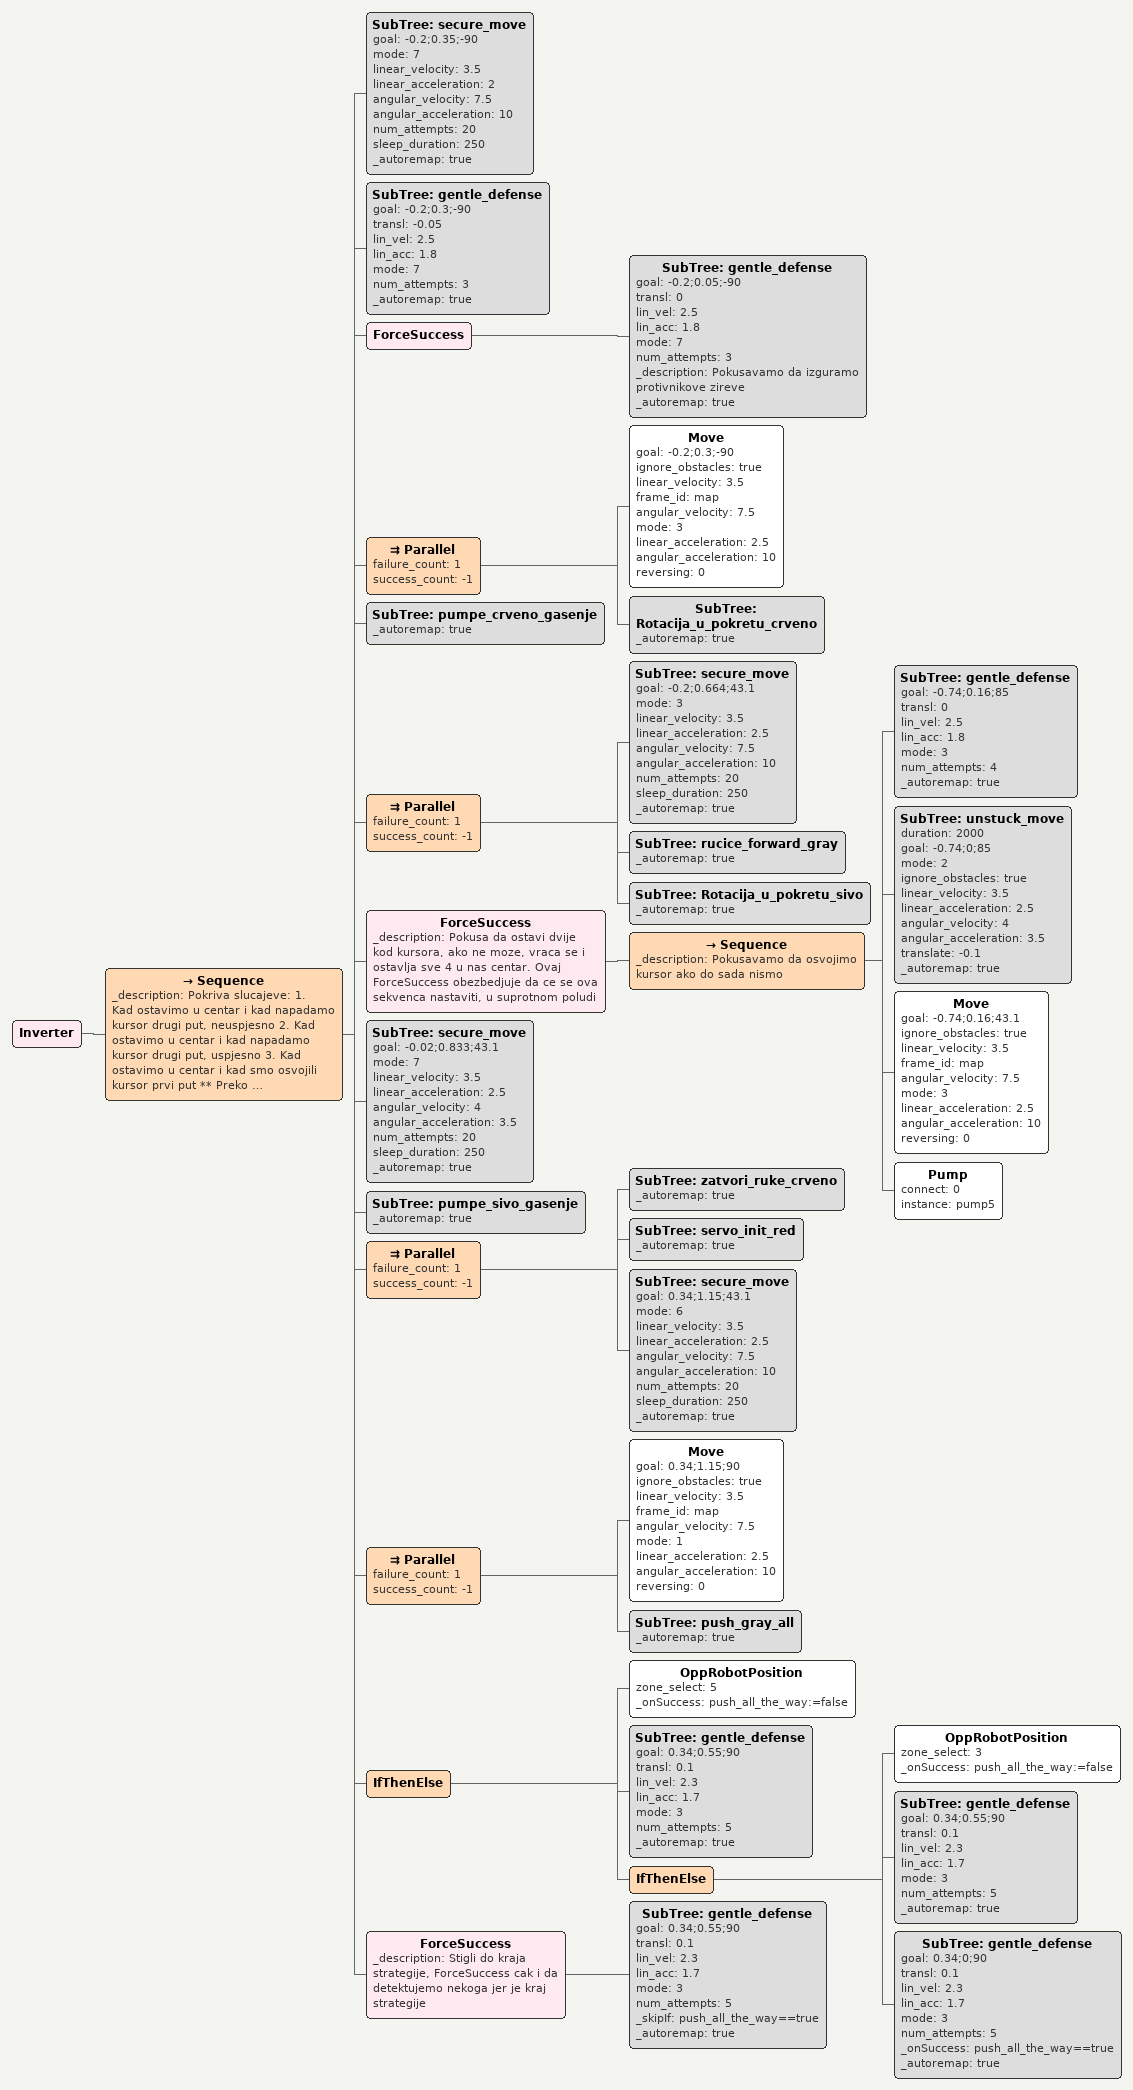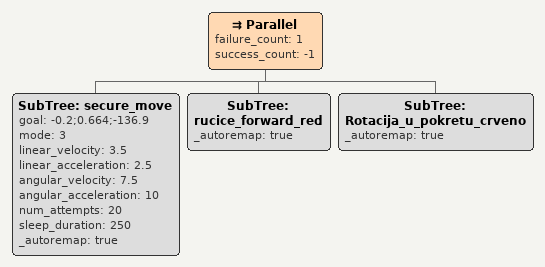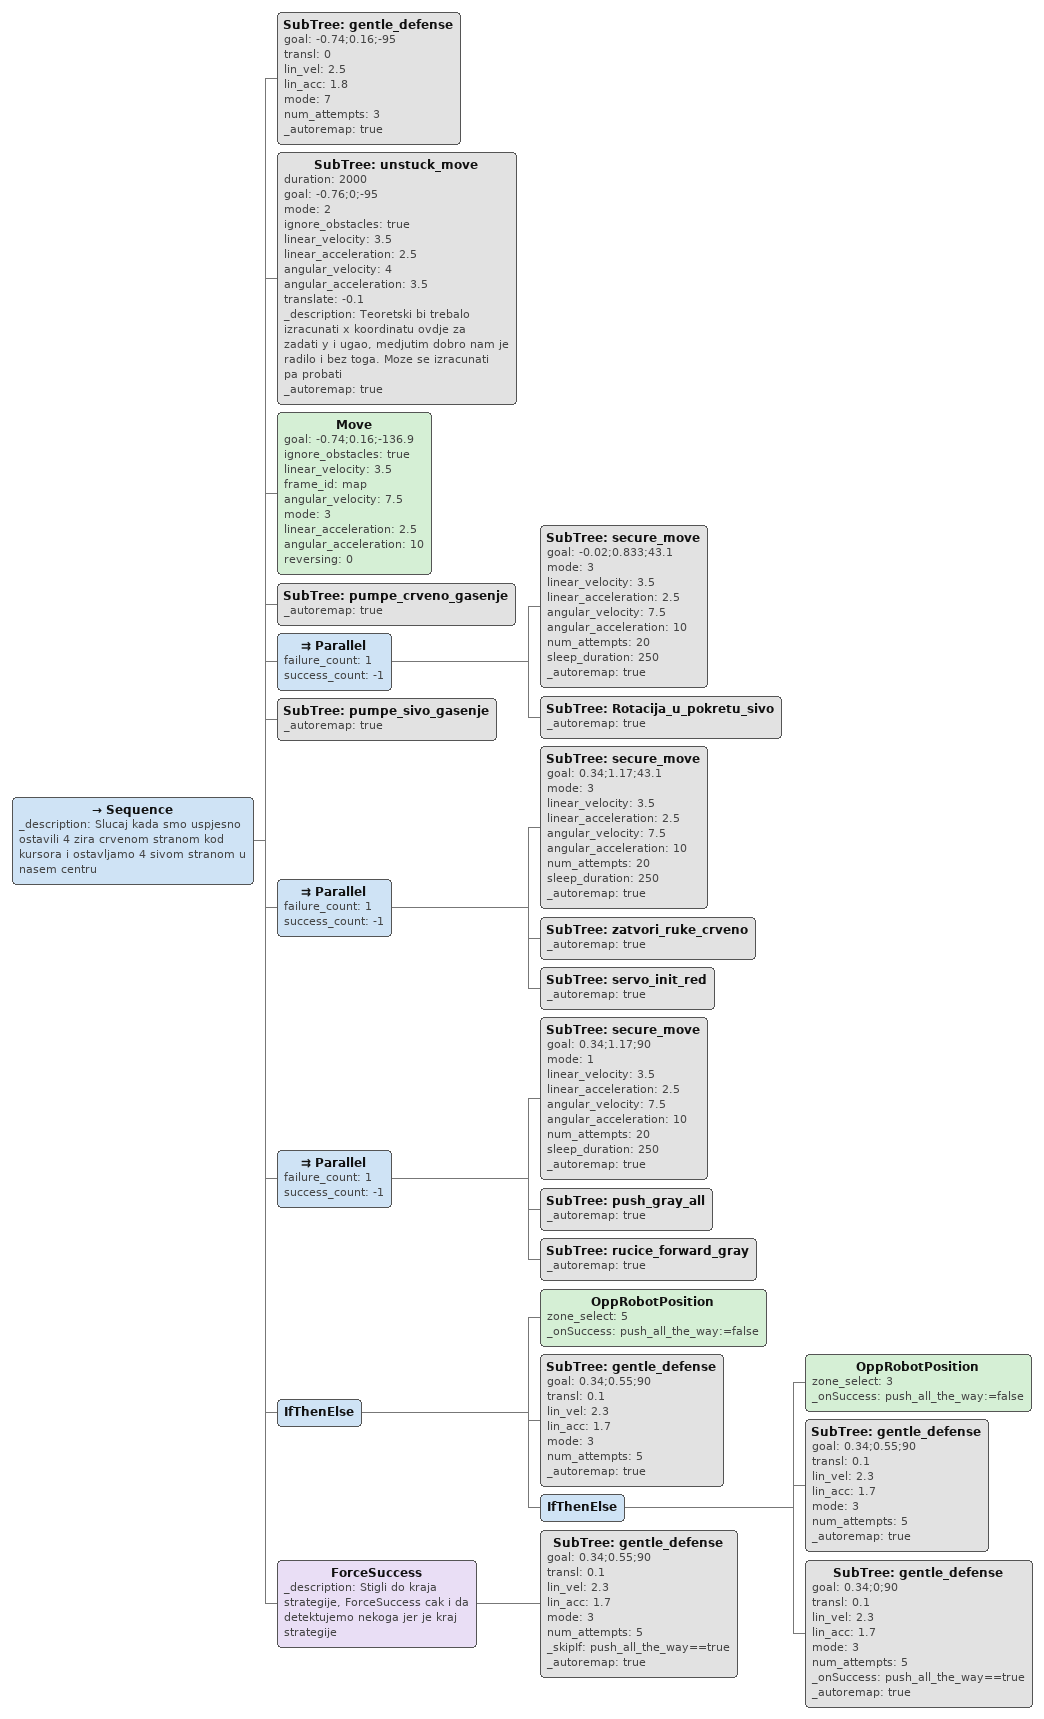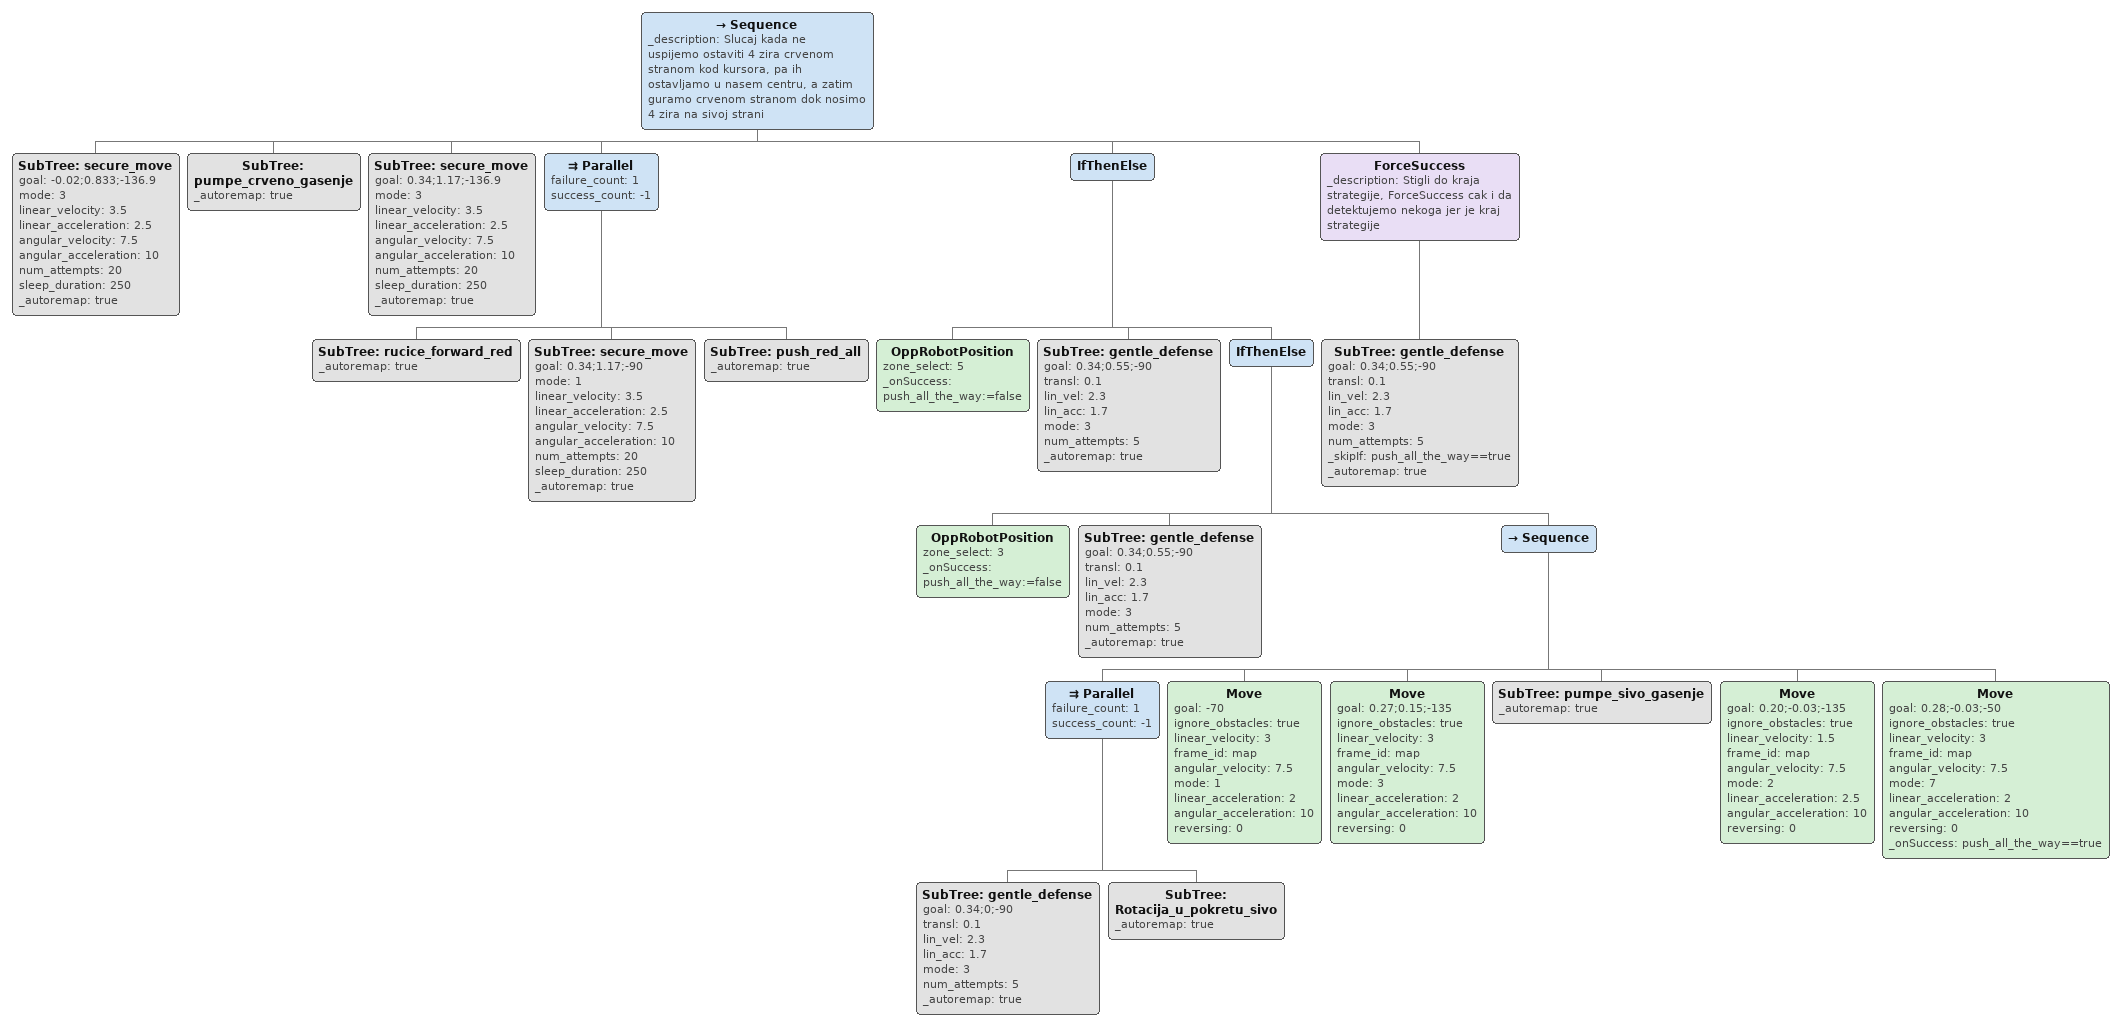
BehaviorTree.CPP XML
<Inverter>
            <Sequence _description="Pokriva slucajeve:
1. Kad ostavimo u centar i kad napadamo kursor drugi put, neuspjesno
2. Kad ostavimo u centar i kad napadamo kursor drugi put, uspjesno
3. Kad ostavimo u centar i kad smo osvojili kursor prvi put
** Preko gentle_defence se prebacujemo na slucajeve kad nismo ostavili u centar">
              <SubTree ID="secure_move" goal="-0.2;0.35;-90" mode="7" linear_velocity="3.5" linear_acceleration="2" angular_velocity="7.5" angular_acceleration="10" num_attempts="20" sleep_duration="250" _autoremap="true"/>
              <SubTree ID="gentle_defense" goal="-0.2;0.3;-90" transl="-0.05" lin_vel="2.5" lin_acc="1.8" mode="7" num_attempts="3" _autoremap="true"/>
              <ForceSuccess>
                <SubTree ID="gentle_defense" goal="-0.2;0.05;-90" transl="0" lin_vel="2.5" lin_acc="1.8" mode="7" num_attempts="3" _description="Pokusavamo da izguramo protivnikove zireve" _autoremap="true"/>
              </ForceSuccess>
              <Parallel failure_count="1" success_count="-1">
                <Move goal="-0.2;0.3;-90" ignore_obstacles="true" linear_velocity="3.5" frame_id="map" angular_velocity="7.5" mode="3" linear_acceleration="2.5" angular_acceleration="10" reversing="0"/>
                <SubTree ID="Rotacija_u_pokretu_crveno" _autoremap="true"/>
              </Parallel>
              <SubTree ID="pumpe_crveno_gasenje" _autoremap="true"/>
              <Parallel failure_count="1" success_count="-1">
                <SubTree ID="secure_move" goal="-0.2;0.664;43.1" mode="3" linear_velocity="3.5" linear_acceleration="2.5" angular_velocity="7.5" angular_acceleration="10" num_attempts="20" sleep_duration="250" _autoremap="true"/>
                <SubTree ID="rucice_forward_gray" _autoremap="true"/>
                <SubTree ID="Rotacija_u_pokretu_sivo" _autoremap="true"/>
              </Parallel>
              <ForceSuccess _description="Pokusa da ostavi dvije kod kursora, ako ne moze, vraca se i ostavlja sve 4 u nas centar. Ovaj ForceSuccess obezbedjuje da ce se ova sekvenca nastaviti, u suprotnom poludi">
                <Sequence _description="Pokusavamo da osvojimo kursor ako do sada nismo">
                  <SubTree ID="gentle_defense" goal="-0.74;0.16;85" transl="0" lin_vel="2.5" lin_acc="1.8" mode="3" num_attempts="4" _autoremap="true"/>
                  <SubTree ID="unstuck_move" duration="2000" goal="-0.74;0;85" mode="2" ignore_obstacles="true" linear_velocity="3.5" linear_acceleration="2.5" angular_velocity="4" angular_acceleration="3.5" translate="-0.1" _autoremap="true"/>
                  <Move goal="-0.74;0.16;43.1" ignore_obstacles="true" linear_velocity="3.5" frame_id="map" angular_velocity="7.5" mode="3" linear_acceleration="2.5" angular_acceleration="10" reversing="0"/>
                  <Pump connect="0" instance="pump5"/>
                </Sequence>
              </ForceSuccess>
              <SubTree ID="secure_move" goal="-0.02;0.833;43.1" mode="7" linear_velocity="3.5" linear_acceleration="2.5" angular_velocity="4" angular_acceleration="3.5" num_attempts="20" sleep_duration="250" _autoremap="true"/>
              <SubTree ID="pumpe_sivo_gasenje" _autoremap="true"/>
              <Parallel failure_count="1" success_count="-1">
                <SubTree ID="zatvori_ruke_crveno" _autoremap="true"/>
                <SubTree ID="servo_init_red" _autoremap="true"/>
                <SubTree ID="secure_move" goal="0.34;1.15;43.1" mode="6" linear_velocity="3.5" linear_acceleration="2.5" angular_velocity="7.5" angular_acceleration="10" num_attempts="20" sleep_duration="250" _autoremap="true"/>
              </Parallel>
              <Parallel failure_count="1" success_count="-1">
                <Move goal="0.34;1.15;90" ignore_obstacles="true" linear_velocity="3.5" frame_id="map" angular_velocity="7.5" mode="1" linear_acceleration="2.5" angular_acceleration="10" reversing="0"/>
                <SubTree ID="push_gray_all" _autoremap="true"/>
              </Parallel>
              <IfThenElse>
                <OppRobotPosition zone_select="5" _onSuccess="push_all_the_way:=false"/>
                <SubTree ID="gentle_defense" goal="0.34;0.55;90" transl="0.1" lin_vel="2.3" lin_acc="1.7" mode="3" num_attempts="5" _autoremap="true"/>
                <IfThenElse>
                  <OppRobotPosition zone_select="3" _onSuccess="push_all_the_way:=false"/>
                  <SubTree ID="gentle_defense" goal="0.34;0.55;90" transl="0.1" lin_vel="2.3" lin_acc="1.7" mode="3" num_attempts="5" _autoremap="true"/>
                  <SubTree ID="gentle_defense" goal="0.34;0;90" transl="0.1" lin_vel="2.3" lin_acc="1.7" mode="3" num_attempts="5" _onSuccess="push_all_the_way==true" _autoremap="true"/>
                </IfThenElse>
              </IfThenElse>
              <ForceSuccess _description="Stigli do kraja strategije, ForceSuccess cak i da detektujemo nekoga jer je kraj strategije">
                <SubTree ID="gentle_defense" goal="0.34;0.55;90" transl="0.1" lin_vel="2.3" lin_acc="1.7" mode="3" num_attempts="5" _skipIf="push_all_the_way==true" _autoremap="true"/>
              </ForceSuccess>
            </Sequence>
          </Inverter>

<Parallel failure_count="1" success_count="-1">
  <SubTree ID="secure_move" goal="-0.2;0.664;-136.9" mode="3" linear_velocity="3.5" linear_acceleration="2.5" angular_velocity="7.5" angular_acceleration="10" num_attempts="20" sleep_duration="250" _autoremap="true"/>
  <SubTree ID="rucice_forward_red" _autoremap="true"/>
  <SubTree ID="Rotacija_u_pokretu_crveno" _autoremap="true"/>
</Parallel>

<Sequence _description="Slucaj kada smo uspjesno ostavili 4 zira crvenom stranom kod kursora i ostavljamo 4 sivom stranom u nasem centru">
  <SubTree ID="gentle_defense" goal="-0.74;0.16;-95" transl="0" lin_vel="2.5" lin_acc="1.8" mode="7" num_attempts="3" _autoremap="true"/>
  <SubTree ID="unstuck_move" duration="2000" goal="-0.76;0;-95" mode="2" ignore_obstacles="true" linear_velocity="3.5" linear_acceleration="2.5" angular_velocity="4" angular_acceleration="3.5" translate="-0.1" _description="Teoretski bi trebalo izracunati x koordinatu ovdje za zadati y i ugao, medjutim dobro nam je radilo i bez toga. Moze se izracunati pa probati" _autoremap="true"/>
  <Move goal="-0.74;0.16;-136.9" ignore_obstacles="true" linear_velocity="3.5" frame_id="map" angular_velocity="7.5" mode="3" linear_acceleration="2.5" angular_acceleration="10" reversing="0"/>
  <SubTree ID="pumpe_crveno_gasenje" _autoremap="true"/>
  <Parallel failure_count="1" success_count="-1">
    <SubTree ID="secure_move" goal="-0.02;0.833;43.1" mode="3" linear_velocity="3.5" linear_acceleration="2.5" angular_velocity="7.5" angular_acceleration="10" num_attempts="20" sleep_duration="250" _autoremap="true"/>
    <SubTree ID="Rotacija_u_pokretu_sivo" _autoremap="true"/>
  </Parallel>
  <SubTree ID="pumpe_sivo_gasenje" _autoremap="true"/>
  <Parallel failure_count="1" success_count="-1">
    <SubTree ID="secure_move" goal="0.34;1.17;43.1" mode="3" linear_velocity="3.5" linear_acceleration="2.5" angular_velocity="7.5" angular_acceleration="10" num_attempts="20" sleep_duration="250" _autoremap="true"/>
    <SubTree ID="zatvori_ruke_crveno" _autoremap="true"/>
    <SubTree ID="servo_init_red" _autoremap="true"/>
  </Parallel>
  <Parallel failure_count="1" success_count="-1">
    <SubTree ID="secure_move" goal="0.34;1.17;90" mode="1" linear_velocity="3.5" linear_acceleration="2.5" angular_velocity="7.5" angular_acceleration="10" num_attempts="20" sleep_duration="250" _autoremap="true"/>
    <SubTree ID="push_gray_all" _autoremap="true"/>
    <SubTree ID="rucice_forward_gray" _autoremap="true"/>
  </Parallel>
  <IfThenElse>
    <OppRobotPosition zone_select="5" _onSuccess="push_all_the_way:=false"/>
    <SubTree ID="gentle_defense" goal="0.34;0.55;90" transl="0.1" lin_vel="2.3" lin_acc="1.7" mode="3" num_attempts="5" _autoremap="true"/>
    <IfThenElse>
      <OppRobotPosition zone_select="3" _onSuccess="push_all_the_way:=false"/>
      <SubTree ID="gentle_defense" goal="0.34;0.55;90" transl="0.1" lin_vel="2.3" lin_acc="1.7" mode="3" num_attempts="5" _autoremap="true"/>
      <SubTree ID="gentle_defense" goal="0.34;0;90" transl="0.1" lin_vel="2.3" lin_acc="1.7" mode="3" num_attempts="5" _onSuccess="push_all_the_way==true" _autoremap="true"/>
    </IfThenElse>
  </IfThenElse>
  <ForceSuccess _description="Stigli do kraja strategije, ForceSuccess cak i da detektujemo nekoga jer je kraj strategije">
    <SubTree ID="gentle_defense" goal="0.34;0.55;90" transl="0.1" lin_vel="2.3" lin_acc="1.7" mode="3" num_attempts="5" _skipIf="push_all_the_way==true" _autoremap="true"/>
  </ForceSuccess>
</Sequence>

<Sequence _description="Slucaj kada ne uspijemo ostaviti 4 zira crvenom stranom kod kursora, pa ih ostavljamo u nasem centru, a zatim guramo crvenom stranom dok nosimo 4 zira na sivoj strani">
  <SubTree ID="secure_move" goal="-0.02;0.833;-136.9" mode="3" linear_velocity="3.5" linear_acceleration="2.5" angular_velocity="7.5" angular_acceleration="10" num_attempts="20" sleep_duration="250" _autoremap="true"/>
  <SubTree ID="pumpe_crveno_gasenje" _autoremap="true"/>
  <SubTree ID="secure_move" goal="0.34;1.17;-136.9" mode="3" linear_velocity="3.5" linear_acceleration="2.5" angular_velocity="7.5" angular_acceleration="10" num_attempts="20" sleep_duration="250" _autoremap="true"/>
  <Parallel failure_count="1" success_count="-1">
    <SubTree ID="rucice_forward_red" _autoremap="true"/>
    <SubTree ID="secure_move" goal="0.34;1.17;-90" mode="1" linear_velocity="3.5" linear_acceleration="2.5" angular_velocity="7.5" angular_acceleration="10" num_attempts="20" sleep_duration="250" _autoremap="true"/>
    <SubTree ID="push_red_all" _autoremap="true"/>
  </Parallel>
  <IfThenElse>
    <OppRobotPosition zone_select="5" _onSuccess="push_all_the_way:=false"/>
    <SubTree ID="gentle_defense" goal="0.34;0.55;-90" transl="0.1" lin_vel="2.3" lin_acc="1.7" mode="3" num_attempts="5" _autoremap="true"/>
    <IfThenElse>
      <OppRobotPosition zone_select="3" _onSuccess="push_all_the_way:=false"/>
      <SubTree ID="gentle_defense" goal="0.34;0.55;-90" transl="0.1" lin_vel="2.3" lin_acc="1.7" mode="3" num_attempts="5" _autoremap="true"/>
      <Sequence>
        <Parallel failure_count="1" success_count="-1">
          <SubTree ID="gentle_defense" goal="0.34;0;-90" transl="0.1" lin_vel="2.3" lin_acc="1.7" mode="3" num_attempts="5" _autoremap="true"/>
          <SubTree ID="Rotacija_u_pokretu_sivo" _autoremap="true"/>
        </Parallel>
        <Move goal="-70" ignore_obstacles="true" linear_velocity="3" frame_id="map" angular_velocity="7.5" mode="1" linear_acceleration="2" angular_acceleration="10" reversing="0"/>
        <Move goal="0.27;0.15;-135" ignore_obstacles="true" linear_velocity="3" frame_id="map" angular_velocity="7.5" mode="3" linear_acceleration="2" angular_acceleration="10" reversing="0"/>
        <SubTree ID="pumpe_sivo_gasenje" _autoremap="true"/>
        <Move goal="0.20;-0.03;-135" ignore_obstacles="true" linear_velocity="1.5" frame_id="map" angular_velocity="7.5" mode="2" linear_acceleration="2.5" angular_acceleration="10" reversing="0"/>
        <Move goal="0.28;-0.03;-50" ignore_obstacles="true" linear_velocity="3" frame_id="map" angular_velocity="7.5" mode="7" linear_acceleration="2" angular_acceleration="10" reversing="0" _onSuccess="push_all_the_way==true"/>
      </Sequence>
    </IfThenElse>
  </IfThenElse>
  <ForceSuccess _description="Stigli do kraja strategije, ForceSuccess cak i da detektujemo nekoga jer je kraj strategije">
    <SubTree ID="gentle_defense" goal="0.34;0.55;-90" transl="0.1" lin_vel="2.3" lin_acc="1.7" mode="3" num_attempts="5" _skipIf="push_all_the_way==true" _autoremap="true"/>
  </ForceSuccess>
</Sequence>
